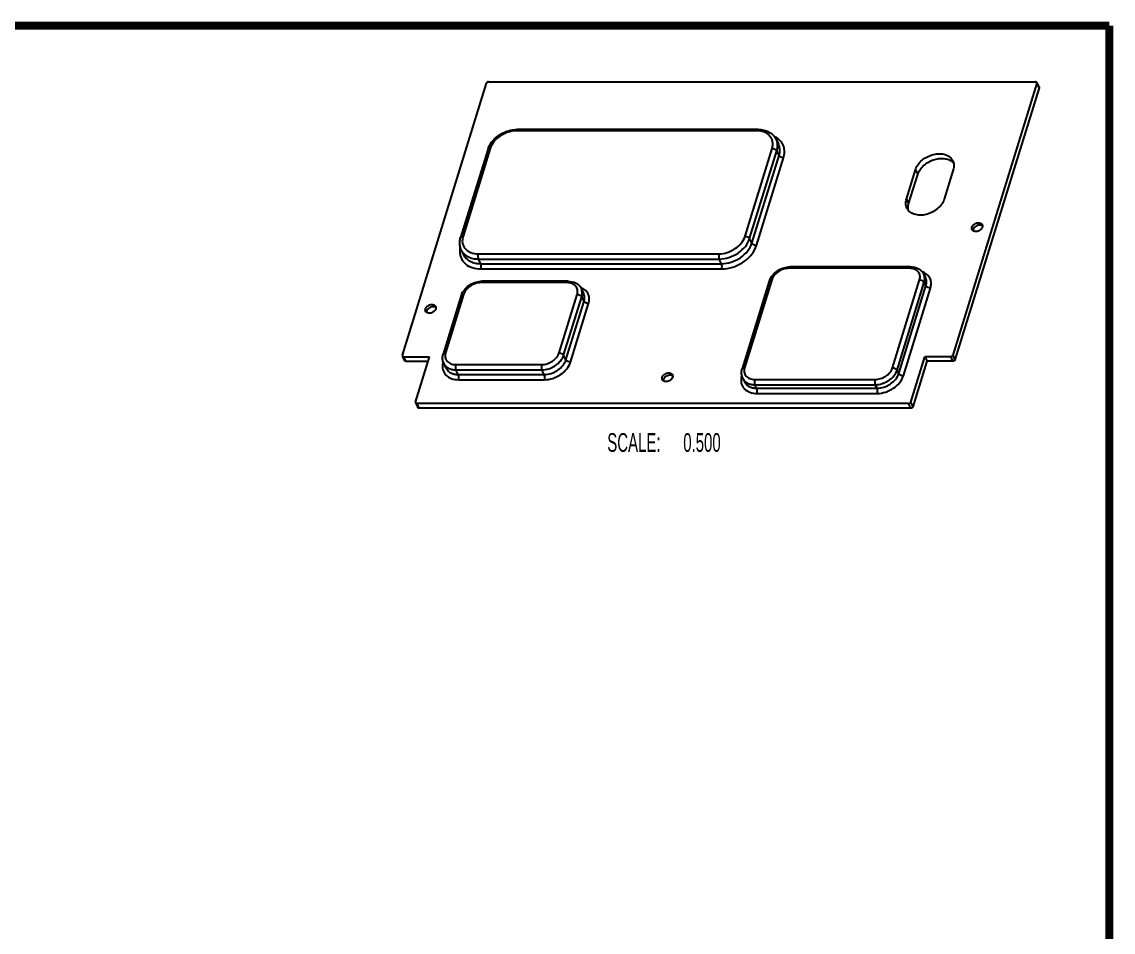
# Model space of a CAD drawing. Header units: millimetres. Extents: x -1 to 407, y -1 to 283.
# Drawn here: x 260.4 to 406.5, y 160.6 to 282.5 of the extents above; entities that cross this region are included whole.
import ezdxf
from ezdxf.enums import TextEntityAlignment as Align

# ---------------------------------------------------------------- set-up
doc = ezdxf.new("R2010")
doc.units = ezdxf.units.MM
doc.header["$LTSCALE"] = 23.1
doc.layers.get('0').update_dxf_attribs({"linetype": 'CONTINUOUS'})
doc.layers.add('02___PRT_ALL_AXES', color=7, linetype='CONTINUOUS')
doc.styles.get("Standard").update_dxf_attribs({"font": 'txt', "width": 0.6})

msp = doc.modelspace()

# ---------------------------------------------------------------- linework, layer by layer
at = {"color": 7, "linetype": 'Continuous'}
for p, q in [((311.3417, 237.8808), (322.5978, 274.3056)), ((322.8886, 274.5014), (396.1129, 274.5014)), ((396.2827, 274.3056), (385.0266, 237.8808)), ((396.5877, 273.6839), (385.3317, 237.2592)), ((396.5819, 273.7941), (396.2769, 274.4157)), ((396.5877, 273.6839), (396.2827, 274.3056)), ((358.8141, 267.9113), (326.577, 267.9113)), ((358.9666, 268.1005), (326.7295, 268.1005)), ((361.3825, 266.7924), (361.6875, 266.1708)), ((322.7624, 265.3982), (319.1314, 253.6483)), ((323.0876, 265.5614), (319.4566, 253.8114)), ((357.2201, 253.8114), (360.8511, 265.5614)), ((357.8332, 253.5006), (361.4642, 265.2505)), ((358.1382, 252.879), (361.7692, 264.6289)), ((361.7692, 264.6289), (361.4642, 265.2505)), ((358.7513, 252.5682), (362.3823, 264.3181)), ((378.8216, 258.7839), (380.0319, 262.7006)), ((379.1266, 258.1623), (380.3369, 262.079)), ((380.0319, 262.7006), (380.3369, 262.079)), ((385.0977, 262.7006), (383.8874, 258.7839)), ((378.8216, 258.7839), (379.1266, 258.1623)), ((358.1382, 252.879), (357.8332, 253.5006)), ((319.2303, 251.9587), (319.5353, 251.3371)), ((321.4936, 251.4615), (353.7307, 251.4615)), ((321.8301, 250.1374), (321.5251, 250.759)), ((321.5251, 250.759), (353.7622, 250.759)), ((321.8301, 250.1374), (354.0673, 250.1374)), ((354.0673, 250.1374), (353.7622, 250.759)), ((321.8616, 249.4349), (354.0987, 249.4349)), ((379.2336, 249.5201), (363.115, 249.5201)), ((379.3861, 249.7093), (363.2676, 249.7093)), ((381.1463, 248.744), (381.3751, 248.2778)), ((333.3827, 247.5958), (321.8694, 247.5958)), ((333.5352, 247.7849), (322.0219, 247.7849)), ((360.4636, 247.7902), (356.8326, 236.0403)), ((360.7888, 247.9534), (357.1578, 236.2035)), ((376.9606, 236.2035), (380.5916, 247.9534)), ((377.5737, 235.8927), (381.2046, 247.6426)), ((377.8024, 235.4265), (381.4334, 247.1764)), ((381.4334, 247.1764), (381.2046, 247.6426)), ((319.218, 245.8659), (316.7973, 238.0326)), ((319.5432, 246.0291), (317.1225, 238.1958)), ((332.32, 238.1958), (334.7407, 246.0291)), ((332.933, 237.885), (335.3537, 245.7183)), ((335.2954, 246.8196), (335.6004, 246.198)), ((335.6588, 245.0967), (335.3537, 245.7183)), ((378.4155, 235.1157), (382.0465, 246.8656)), ((333.2381, 237.2634), (335.6588, 245.0967)), ((333.8511, 236.9526), (336.2718, 244.7859)), ((311.6526, 237.1491), (311.3476, 237.7707)), ((311.8165, 237.0634), (311.5115, 237.685)), ((311.5115, 237.685), (314.9655, 237.685)), ((311.8165, 237.0634), (314.7734, 237.0634)), ((313.0894, 231.6142), (314.9655, 237.685)), ((316.8728, 236.7837), (317.1778, 236.1621)), ((333.2381, 237.2634), (332.933, 237.885)), ((379.4058, 231.6142), (381.2819, 237.685)), ((379.7109, 230.9926), (381.5869, 237.0634)), ((384.7358, 237.685), (381.2819, 237.685)), ((381.2819, 237.685), (381.5869, 237.0634)), ((385.0409, 237.0634), (381.5869, 237.0634)), ((384.7358, 237.685), (385.0409, 237.0634)), ((385.0266, 237.8808), (385.3317, 237.2592)), ((318.4805, 236.6292), (329.9937, 236.6292)), ((318.817, 235.3051), (318.512, 235.9267)), ((318.512, 235.9267), (330.0252, 235.9267)), ((318.817, 235.3051), (330.3303, 235.3051)), ((330.3303, 235.3051), (330.0252, 235.9267)), ((377.8024, 235.4265), (377.5737, 235.8927)), ((318.8485, 234.6026), (330.3618, 234.6026)), ((356.7841, 235.1596), (356.7706, 235.1157)), ((356.9081, 234.7914), (357.1369, 234.3252)), ((358.5158, 234.6369), (374.6343, 234.6369)), ((358.5473, 233.9344), (374.6658, 233.9344)), ((358.776, 233.4682), (358.5473, 233.9344)), ((374.8946, 233.4682), (374.6658, 233.9344)), ((358.776, 233.4682), (374.8946, 233.4682)), ((358.8075, 232.7657), (374.9261, 232.7657)), ((313.0953, 231.5041), (313.4003, 230.8825)), ((313.2592, 231.4184), (313.5642, 230.7968)), ((379.1151, 231.4184), (313.2592, 231.4184)), ((379.4201, 230.7968), (379.1151, 231.4184)), ((379.7109, 230.9926), (379.4058, 231.6142)), ((379.4201, 230.7968), (313.5642, 230.7968))]:
    msp.add_line(p, q, dxfattribs=at)
at = {"color": 7, "linetype": 'Continuous', "const_width": 1.0331}
for points in [[(405.9954, 281.9972), (0, 281.9972)], [(405.9954, 0), (405.9954, 281.9972)]]:
    msp.add_lwpolyline(points, dxfattribs=at)
at = {"color": 7, "linetype": 'Continuous'}
for centre, radius, start, end in [((325.5298, 264.5408), 2.8971, 157.321352, 162.787296), ((383.8867, 262.4989), 1.6646, 51.407803, 54.362498), ((388.7192, 254.8161), 0.4701, 51.294622, 59.993086), ((321.5336, 251.7681), 2.5132, 174.939491, 177.576404), ((321.1627, 252.8898), 2.1466, 188.831677, 191.008148), ((334.4205, 244.8914), 2.2211, 65.849157, 69.214439), ((362.4976, 247.1588), 2.1298, 155.18705, 162.753875), ((321.252, 245.2345), 2.1298, 155.18705, 162.753875), ((334.4518, 244.9627), 2.1432, 64.926713, 65.834244), ((315.544, 243.8802), 0.4701, 51.294622, 59.993086), ((318.9255, 236.2986), 2.2128, 162.809309, 166.941596), ((318.2605, 237.4643), 1.5456, 199.452731, 206.128494), ((347.2414, 234.7206), 0.4701, 51.294622, 59.993086), ((356.7707, 235.766), 0.6503, 269.989802, 272.542895), ((358.3287, 235.4821), 1.5801, 191.148935, 193.146762), ((358.3087, 235.4772), 1.5595, 193.139141, 206.088451)]:
    msp.add_arc(centre, radius, start, end, dxfattribs=at)
for points, knots in [([(322.8886, 274.5014), (322.8255, 274.5014), (322.7029, 274.4612), (322.6152, 274.3619), (322.5978, 274.3056)], [0, 0, 0, 0, 0.51698181, 1, 1, 1, 1]), ([(396.2768, 274.4157), (396.2637, 274.4424), (396.2133, 274.4898), (396.1474, 274.5014), (396.1129, 274.5014)], [0, 0, 0, 0, 0.46351325, 1, 1, 1, 1]), ([(396.2827, 274.3056), (396.2856, 274.315), (396.2939, 274.3513), (396.2889, 274.3912), (396.2768, 274.4157)], [0, 0, 0, 0, 0.26614349, 1, 1, 1, 1]), ([(396.5819, 273.7941), (396.5859, 273.786), (396.5989, 273.7508), (396.5961, 273.711), (396.5877, 273.6839)], [0, 0, 0, 0, 0.24116628, 1, 1, 1, 1]), ([(322.8567, 265.6579), (323.0035, 266.01), (323.4464, 266.6818), (324.2234, 267.3243), (324.9491, 267.7143), (325.7152, 268.0026), (326.3277, 268.1005), (326.7295, 268.1005)], [0, 0, 0, 0, 0.23772245, 0.49084414, 0.62043765, 0.7496351, 1, 1, 1, 1]), ([(326.577, 267.9113), (326.2013, 267.9113), (325.6272, 267.8131), (324.9129, 267.527), (323.9614, 266.9839), (323.2966, 266.2378), (323.0876, 265.5614)], [0, 0, 0, 0, 0.25472626, 0.38728221, 0.51995062, 1, 1, 1, 1]), ([(326.577, 267.9113), (326.5854, 267.9385), (326.6042, 267.9875), (326.645, 268.06), (326.6968, 268.1005), (326.7295, 268.1005)], [0, 0, 0, 0, 0.33541062, 0.61325162, 1, 1, 1, 1]), ([(358.8141, 267.9113), (358.8225, 267.9385), (358.8413, 267.9875), (358.8821, 268.06), (358.9339, 268.1005), (358.9666, 268.1005)], [0, 0, 0, 0, 0.33541062, 0.61325162, 1, 1, 1, 1]), ([(360.8511, 265.5614), (360.9399, 265.8486), (360.986, 266.3118), (360.8067, 266.8751), (360.5669, 267.2394), (360.2301, 267.5352), (359.6575, 267.8331), (359.1535, 267.9113), (358.8141, 267.9113)], [0, 0, 0, 0, 0.24531235, 0.36132088, 0.4771684, 0.59675233, 0.72309253, 1, 1, 1, 1]), ([(358.9666, 268.1005), (359.2239, 268.1005), (359.7275, 268.0489), (360.4269, 267.7983), (361.0069, 267.3792), (361.2822, 266.9969), (361.3825, 266.7924)], [0, 0, 0, 0, 0.26731888, 0.52085664, 0.76340474, 1, 1, 1, 1]), ([(361.4962, 266.9594), (361.469, 266.9771), (361.3571, 267.0471), (361.24, 267.1085), (361.1497, 267.1501)], [0, 0, 0, 0, 0.2464702, 1, 1, 1, 1]), ([(361.4642, 265.2505), (361.5442, 265.5097), (361.6243, 266.0402), (361.4939, 266.5653), (361.3825, 266.7924)], [0, 0, 0, 0, 0.51743032, 1, 1, 1, 1]), ([(362.3823, 264.3181), (362.4597, 264.5689), (362.548, 265.0779), (362.437, 265.8327), (362.0787, 266.492), (361.7047, 266.8234), (361.4962, 266.9594)], [0, 0, 0, 0, 0.2630349, 0.50938932, 0.750571, 1, 1, 1, 1]), ([(361.7692, 264.6289), (361.8493, 264.8881), (361.9293, 265.4186), (361.7989, 265.9437), (361.6875, 266.1708)], [0, 0, 0, 0, 0.51743032, 1, 1, 1, 1]), ([(323.0876, 265.5614), (323.0485, 265.5614), (322.9748, 265.5551), (322.8757, 265.524), (322.8002, 265.4723), (322.7701, 265.4231), (322.7624, 265.3982)], [0, 0, 0, 0, 0.30350292, 0.57004798, 0.79780325, 1, 1, 1, 1]), ([(360.8511, 265.5614), (360.9782, 265.5614), (361.1683, 265.5125), (361.3684, 265.3825), (361.442, 265.2958), (361.4642, 265.2505)], [0, 0, 0, 0, 0.53502479, 0.78780443, 1, 1, 1, 1]), ([(362.3823, 264.3181), (362.2551, 264.3181), (362.0651, 264.367), (361.865, 264.497), (361.7914, 264.5837), (361.7692, 264.6289)], [0, 0, 0, 0, 0.5350248, 0.78780443, 1, 1, 1, 1]), ([(380.0319, 262.7006), (380.1853, 263.1971), (380.7092, 263.8839), (381.6282, 264.4864), (382.4356, 264.789), (383.2567, 264.8904), (384.019, 264.7795), (384.6512, 264.4564), (384.9402, 264.1022), (385.0336, 263.912)], [0, 0, 0, 0, 0.25133908, 0.3906688, 0.53040745, 0.66406716, 0.7868545, 0.89754399, 1, 1, 1, 1]), ([(380.3369, 262.079), (380.3998, 262.2825), (380.5958, 262.6876), (381.0383, 263.2202), (381.6097, 263.6706), (382.2699, 264.0074), (382.9732, 264.2076), (383.6712, 264.2565), (384.3158, 264.1494), (384.6959, 263.967), (384.8566, 263.8518)], [0, 0, 0, 0, 0.11659928, 0.24284784, 0.3760566, 0.5120081, 0.64596787, 0.77358254, 0.89183056, 1, 1, 1, 1]), ([(384.925, 263.8), (384.9452, 263.7839), (385.0235, 263.7183), (385.0955, 263.6452), (385.1446, 263.5869)], [0, 0, 0, 0, 0.25323151, 1, 1, 1, 1]), ([(385.0336, 263.912), (385.1211, 263.7336), (385.2236, 263.321), (385.1606, 262.9042), (385.0977, 262.7006)], [0, 0, 0, 0, 0.48256255, 1, 1, 1, 1]), ([(378.8857, 257.5725), (378.7982, 257.7509), (378.6957, 258.1635), (378.7586, 258.5803), (378.8216, 258.7839)], [0, 0, 0, 0, 0.48256255, 1, 1, 1, 1]), ([(383.8874, 258.7839), (383.7339, 258.2874), (383.2101, 257.6006), (382.2911, 256.9981), (381.4837, 256.6955), (380.6625, 256.5941), (379.9003, 256.705), (379.2681, 257.0281), (378.979, 257.3823), (378.8857, 257.5725)], [0, 0, 0, 0, 0.25133908, 0.3906688, 0.53040745, 0.66406716, 0.7868545, 0.89754399, 1, 1, 1, 1]), ([(379.0765, 257.2784), (379.0455, 257.4194), (379.0243, 257.7206), (379.0814, 258.016), (379.1266, 258.1623)], [0, 0, 0, 0, 0.48525027, 1, 1, 1, 1]), ([(387.7609, 254.7143), (387.757, 254.7016), (387.7435, 254.6517), (387.7372, 254.5997), (387.7375, 254.5614)], [0, 0, 0, 0, 0.25743018, 1, 1, 1, 1]), ([(388.7505, 255.2929), (388.6509, 255.3086), (388.4365, 255.2962), (388.057, 255.1485), (387.8192, 254.9031), (387.7609, 254.7143)], [0, 0, 0, 0, 0.24810112, 0.51361316, 1, 1, 1, 1]), ([(388.9543, 255.2231), (388.9393, 255.2318), (388.8751, 255.2646), (388.8046, 255.2844), (388.7505, 255.2929)], [0, 0, 0, 0, 0.23987175, 1, 1, 1, 1]), ([(319.0416, 252.5602), (319.0139, 252.7384), (319.0031, 253.1086), (319.0765, 253.4706), (319.1314, 253.6483)], [0, 0, 0, 0, 0.49238293, 1, 1, 1, 1]), ([(319.4566, 253.8114), (319.4175, 253.8114), (319.3438, 253.8052), (319.2447, 253.7741), (319.1692, 253.7224), (319.1391, 253.6732), (319.1314, 253.6483)], [0, 0, 0, 0, 0.30350292, 0.57004798, 0.79780325, 1, 1, 1, 1]), ([(319.4566, 253.8114), (319.3679, 253.5242), (319.3217, 253.061), (319.501, 252.4977), (319.7408, 252.1334), (320.0776, 251.8376), (320.6502, 251.5397), (321.1543, 251.4615), (321.4936, 251.4615)], [0, 0, 0, 0, 0.24531235, 0.36132088, 0.4771684, 0.59675233, 0.72309253, 1, 1, 1, 1]), ([(353.7307, 251.4615), (354.1064, 251.4615), (354.6806, 251.5597), (355.3948, 251.8458), (356.3463, 252.3889), (357.0111, 253.135), (357.2201, 253.8114)], [0, 0, 0, 0, 0.25472626, 0.38728221, 0.51995062, 1, 1, 1, 1]), ([(353.7622, 250.759), (354.2005, 250.759), (355.0974, 250.9127), (356.3114, 251.5012), (357.289, 252.3731), (357.7157, 253.1204), (357.8332, 253.5006)], [0, 0, 0, 0, 0.25319598, 0.51615801, 0.77010249, 1, 1, 1, 1]), ([(354.0673, 250.1374), (354.5055, 250.1374), (355.4024, 250.2911), (356.6165, 250.8795), (357.594, 251.7515), (358.0207, 252.4988), (358.1382, 252.879)], [0, 0, 0, 0, 0.25319598, 0.51615801, 0.77010249, 1, 1, 1, 1]), ([(357.2201, 253.8114), (357.3472, 253.8114), (357.5373, 253.7626), (357.7374, 253.6326), (357.811, 253.5459), (357.8332, 253.5006)], [0, 0, 0, 0, 0.5350248, 0.78780443, 1, 1, 1, 1]), ([(358.7513, 252.5682), (358.6241, 252.5682), (358.4341, 252.6171), (358.234, 252.7471), (358.1604, 252.8338), (358.1382, 252.879)], [0, 0, 0, 0, 0.5350248, 0.78780443, 1, 1, 1, 1]), ([(319.0227, 251.8744), (319.0156, 251.7067), (319.0356, 251.3735), (319.1762, 250.8968), (319.423, 250.468), (319.8914, 249.9692), (320.7189, 249.5343), (321.4694, 249.4349), (321.8616, 249.4349)], [0, 0, 0, 0, 0.11973568, 0.2359664, 0.35155136, 0.46942359, 0.72017615, 1, 1, 1, 1]), ([(319.0835, 252.3334), (319.0772, 252.3047), (319.0539, 252.1911), (319.0379, 252.0761), (319.0302, 251.9898)], [0, 0, 0, 0, 0.25321703, 1, 1, 1, 1]), ([(319.2303, 251.9588), (319.3209, 251.774), (319.5743, 251.4253), (320.1166, 251.0411), (320.7857, 250.8072), (321.273, 250.759), (321.5251, 250.759)], [0, 0, 0, 0, 0.22685607, 0.46505079, 0.72204352, 1, 1, 1, 1]), ([(321.4936, 251.4615), (321.4572, 251.3436), (321.4415, 251.1535), (321.4688, 250.9171), (321.5021, 250.8059), (321.5251, 250.759)], [0, 0, 0, 0, 0.51848499, 0.78061137, 1, 1, 1, 1]), ([(353.7307, 251.4615), (353.6943, 251.3436), (353.6787, 251.1535), (353.7059, 250.9171), (353.7392, 250.8059), (353.7622, 250.759)], [0, 0, 0, 0, 0.51848499, 0.78061137, 1, 1, 1, 1]), ([(354.0987, 249.4349), (354.5996, 249.4349), (355.6247, 249.6106), (357.0121, 250.2831), (358.1293, 251.2796), (358.617, 252.1337), (358.7513, 252.5682)], [0, 0, 0, 0, 0.25319387, 0.516158, 0.77010442, 1, 1, 1, 1]), ([(319.5353, 251.3371), (319.6259, 251.1524), (319.8794, 250.8036), (320.4216, 250.4195), (321.0907, 250.1856), (321.578, 250.1374), (321.8301, 250.1374)], [0, 0, 0, 0, 0.22685607, 0.46505079, 0.72204352, 1, 1, 1, 1]), ([(321.8616, 249.4349), (321.8981, 249.5528), (321.9137, 249.7429), (321.8864, 249.9793), (321.8531, 250.0905), (321.8301, 250.1374)], [0, 0, 0, 0, 0.51848499, 0.78061137, 1, 1, 1, 1]), ([(354.0987, 249.4349), (354.1352, 249.5528), (354.1508, 249.7429), (354.1236, 249.9793), (354.0903, 250.0905), (354.0673, 250.1374)], [0, 0, 0, 0, 0.51848499, 0.78061137, 1, 1, 1, 1]), ([(360.5645, 248.0526), (360.6759, 248.2943), (360.9945, 248.7515), (361.6504, 249.2768), (362.4275, 249.622), (362.9908, 249.7093), (363.2676, 249.7093)], [0, 0, 0, 0, 0.24032299, 0.49331236, 0.75017654, 1, 1, 1, 1]), ([(363.115, 249.5201), (362.8646, 249.5201), (362.3508, 249.4309), (361.4634, 249.0052), (360.9281, 248.4044), (360.7888, 247.9534)], [0, 0, 0, 0, 0.2549069, 0.51963029, 1, 1, 1, 1]), ([(363.115, 249.5201), (363.1234, 249.5472), (363.1422, 249.5962), (363.183, 249.6688), (363.2348, 249.7093), (363.2676, 249.7093)], [0, 0, 0, 0, 0.33541062, 0.61325162, 1, 1, 1, 1]), ([(379.2336, 249.5201), (379.242, 249.5472), (379.2608, 249.5962), (379.3016, 249.6688), (379.3534, 249.7093), (379.3861, 249.7093)], [0, 0, 0, 0, 0.33541062, 0.61325162, 1, 1, 1, 1]), ([(380.5916, 247.9534), (380.6508, 248.1449), (380.6816, 248.4538), (380.5619, 248.8292), (380.3458, 249.1583), (379.8916, 249.4551), (379.4598, 249.5201), (379.2336, 249.5201)], [0, 0, 0, 0, 0.24575803, 0.36195975, 0.47801662, 0.72258951, 1, 1, 1, 1]), ([(379.3861, 249.7093), (379.7467, 249.7093), (380.2966, 249.5962), (380.8695, 249.1775), (381.0721, 248.8952), (381.1463, 248.744)], [0, 0, 0, 0, 0.5146245, 0.75950811, 1, 1, 1, 1]), ([(381.2615, 248.919), (381.2364, 248.933), (381.1329, 248.9875), (381.0249, 249.0333), (380.9418, 249.063)], [0, 0, 0, 0, 0.24571176, 1, 1, 1, 1]), ([(381.2779, 248.2616), (381.2744, 248.304), (381.2533, 248.4699), (381.2013, 248.632), (381.1463, 248.744)], [0, 0, 0, 0, 0.25425034, 1, 1, 1, 1]), ([(382.0465, 246.8656), (382.1079, 247.0644), (382.1751, 247.4691), (382.0689, 248.0668), (381.7544, 248.5777), (381.4367, 248.8219), (381.2615, 248.919)], [0, 0, 0, 0, 0.26189175, 0.50674897, 0.74784775, 1, 1, 1, 1]), ([(319.3188, 246.1283), (319.4303, 246.37), (319.7489, 246.8272), (320.4048, 247.3524), (321.1818, 247.6977), (321.7452, 247.7849), (322.0219, 247.7849)], [0, 0, 0, 0, 0.24032299, 0.49331236, 0.75017654, 1, 1, 1, 1]), ([(321.8694, 247.5958), (321.619, 247.5958), (321.1052, 247.5066), (320.2178, 247.0809), (319.6825, 246.48), (319.5432, 246.0291)], [0, 0, 0, 0, 0.2549069, 0.51963029, 1, 1, 1, 1]), ([(321.8694, 247.5958), (321.8778, 247.6229), (321.8966, 247.6719), (321.9374, 247.7444), (321.9892, 247.785), (322.0219, 247.7849)], [0, 0, 0, 0, 0.33541062, 0.61325162, 1, 1, 1, 1]), ([(333.3827, 247.5958), (333.3911, 247.6229), (333.4099, 247.6719), (333.4506, 247.7444), (333.5025, 247.785), (333.5352, 247.7849)], [0, 0, 0, 0, 0.33541062, 0.61325162, 1, 1, 1, 1]), ([(334.7407, 246.0291), (334.7998, 246.2206), (334.8306, 246.5294), (334.711, 246.9049), (334.4948, 247.234), (334.0406, 247.5308), (333.6089, 247.5958), (333.3827, 247.5958)], [0, 0, 0, 0, 0.24575803, 0.36195975, 0.47801662, 0.72258951, 1, 1, 1, 1]), ([(333.5352, 247.7849), (333.8958, 247.7849), (334.4457, 247.6719), (335.0186, 247.2532), (335.2212, 246.9709), (335.2954, 246.8196)], [0, 0, 0, 0, 0.5146245, 0.75950811, 1, 1, 1, 1]), ([(360.7888, 247.9534), (360.7497, 247.9534), (360.676, 247.9472), (360.5769, 247.9161), (360.5013, 247.8644), (360.4713, 247.8151), (360.4636, 247.7902)], [0, 0, 0, 0, 0.30350292, 0.57004798, 0.79780325, 1, 1, 1, 1]), ([(380.5916, 247.9534), (380.7187, 247.9534), (380.9088, 247.9046), (381.1088, 247.7746), (381.1824, 247.6879), (381.2046, 247.6426)], [0, 0, 0, 0, 0.53502479, 0.78780443, 1, 1, 1, 1]), ([(381.2046, 247.6426), (381.2206, 247.6943), (381.2736, 247.8959), (381.2906, 248.1078), (381.2779, 248.2616)], [0, 0, 0, 0, 0.2595241, 1, 1, 1, 1]), ([(381.4334, 247.1764), (381.4906, 247.3615), (381.5478, 247.7404), (381.4547, 248.1156), (381.3751, 248.2778)], [0, 0, 0, 0, 0.51743737, 1, 1, 1, 1]), ([(382.0465, 246.8656), (381.9194, 246.8656), (381.7293, 246.9144), (381.5292, 247.0444), (381.4556, 247.1312), (381.4334, 247.1764)], [0, 0, 0, 0, 0.5350248, 0.78780444, 1, 1, 1, 1]), ([(319.5432, 246.0291), (319.5041, 246.0291), (319.4303, 246.0228), (319.3313, 245.9918), (319.2557, 245.94), (319.2257, 245.8908), (319.218, 245.8659)], [0, 0, 0, 0, 0.30350292, 0.57004798, 0.79780325, 1, 1, 1, 1]), ([(334.7407, 246.0291), (334.8678, 246.0291), (335.0579, 245.9803), (335.2579, 245.8503), (335.3315, 245.7636), (335.3537, 245.7183)], [0, 0, 0, 0, 0.53502479, 0.78780443, 1, 1, 1, 1]), ([(335.3537, 245.7183), (335.4109, 245.9034), (335.4681, 246.2823), (335.375, 246.6574), (335.2954, 246.8196)], [0, 0, 0, 0, 0.51743737, 1, 1, 1, 1]), ([(336.2718, 244.7859), (336.3365, 244.9953), (336.4044, 245.4229), (336.2731, 246.0515), (335.91, 246.5761), (335.5544, 246.813), (335.3601, 246.904)], [0, 0, 0, 0, 0.26055428, 0.50383134, 0.74495599, 1, 1, 1, 1]), ([(335.6588, 245.0967), (335.716, 245.2818), (335.7731, 245.6607), (335.68, 246.0358), (335.6004, 246.198)], [0, 0, 0, 0, 0.51743737, 1, 1, 1, 1]), ([(315.5752, 244.357), (315.4757, 244.3727), (315.2612, 244.3603), (314.8818, 244.2126), (314.644, 243.9672), (314.5857, 243.7785)], [0, 0, 0, 0, 0.24810112, 0.51361316, 1, 1, 1, 1]), ([(315.7791, 244.2873), (315.7641, 244.2959), (315.6999, 244.3287), (315.6293, 244.3485), (315.5752, 244.357)], [0, 0, 0, 0, 0.23987175, 1, 1, 1, 1]), ([(336.2718, 244.7859), (336.1447, 244.7859), (335.9546, 244.8347), (335.7546, 244.9647), (335.681, 245.0514), (335.6588, 245.0967)], [0, 0, 0, 0, 0.5350248, 0.78780444, 1, 1, 1, 1]), ([(314.5857, 243.7785), (314.5817, 243.7657), (314.5682, 243.7158), (314.562, 243.6639), (314.5623, 243.6255)], [0, 0, 0, 0, 0.25743018, 1, 1, 1, 1]), ([(317.1225, 238.1958), (317.0834, 238.1958), (317.0097, 238.1896), (316.9106, 238.1585), (316.835, 238.1068), (316.805, 238.0575), (316.7973, 238.0326)], [0, 0, 0, 0, 0.30350292, 0.57004797, 0.79780325, 1, 1, 1, 1]), ([(317.1225, 238.1958), (317.0633, 238.0043), (317.0325, 237.6955), (317.1521, 237.32), (317.3683, 236.9909), (317.8225, 236.6941), (318.2543, 236.6292), (318.4805, 236.6292)], [0, 0, 0, 0, 0.24575803, 0.36195975, 0.47801662, 0.72258951, 1, 1, 1, 1]), ([(329.9937, 236.6292), (330.2442, 236.6292), (330.758, 236.7184), (331.6454, 237.144), (332.1806, 237.7449), (332.32, 238.1958)], [0, 0, 0, 0, 0.2549069, 0.51963029, 1, 1, 1, 1]), ([(332.32, 238.1958), (332.4471, 238.1958), (332.6372, 238.147), (332.8373, 238.017), (332.9108, 237.9303), (332.933, 237.885)], [0, 0, 0, 0, 0.5350248, 0.78780443, 1, 1, 1, 1]), ([(311.3417, 237.8808), (311.3388, 237.8714), (311.3305, 237.8351), (311.3355, 237.7952), (311.3476, 237.7707)], [0, 0, 0, 0, 0.26614349, 1, 1, 1, 1]), ([(311.3476, 237.7707), (311.3607, 237.744), (311.4111, 237.6966), (311.4771, 237.685), (311.5115, 237.685)], [0, 0, 0, 0, 0.46351325, 1, 1, 1, 1]), ([(311.8165, 237.0634), (311.7821, 237.0634), (311.7162, 237.075), (311.6657, 237.1224), (311.6526, 237.1491)], [0, 0, 0, 0, 0.53648675, 1, 1, 1, 1]), ([(316.8031, 236.9496), (316.743, 237.1196), (316.6822, 237.4885), (316.7426, 237.8555), (316.7973, 238.0326)], [0, 0, 0, 0, 0.49308823, 1, 1, 1, 1]), ([(316.7699, 236.7986), (316.7369, 236.656), (316.7006, 236.3698), (316.7481, 235.9468), (316.8988, 235.5586), (317.2345, 235.1012), (317.8996, 234.6931), (318.5223, 234.6026), (318.8485, 234.6026)], [0, 0, 0, 0, 0.12479479, 0.24353589, 0.35928343, 0.47568256, 0.72194579, 1, 1, 1, 1]), ([(316.8728, 236.7837), (316.9376, 236.6518), (317.1186, 236.4026), (317.5059, 236.1282), (317.9838, 235.9612), (318.3319, 235.9267), (318.512, 235.9267)], [0, 0, 0, 0, 0.2268631, 0.46503881, 0.72207278, 1, 1, 1, 1]), ([(330.0252, 235.9267), (330.3383, 235.9267), (330.8168, 236.0086), (331.412, 236.247), (332.2049, 236.6995), (332.7589, 237.3213), (332.933, 237.885)], [0, 0, 0, 0, 0.2547419, 0.38727931, 0.51995043, 1, 1, 1, 1]), ([(330.3303, 235.3051), (330.6433, 235.3051), (331.1218, 235.3869), (331.717, 235.6253), (332.5099, 236.0779), (333.0639, 236.6997), (333.2381, 237.2634)], [0, 0, 0, 0, 0.2547419, 0.38727931, 0.51995043, 1, 1, 1, 1]), ([(330.3618, 234.6026), (330.7374, 234.6026), (331.3116, 234.7008), (332.0259, 234.9869), (332.9773, 235.53), (333.6421, 236.2762), (333.8511, 236.9526)], [0, 0, 0, 0, 0.25472625, 0.38728222, 0.51995063, 1, 1, 1, 1]), ([(333.8511, 236.9526), (333.724, 236.9526), (333.5339, 237.0014), (333.3339, 237.1314), (333.2603, 237.2182), (333.2381, 237.2634)], [0, 0, 0, 0, 0.5350248, 0.78780443, 1, 1, 1, 1]), ([(384.7358, 237.685), (384.799, 237.685), (384.9215, 237.7252), (385.0092, 237.8245), (385.0266, 237.8808)], [0, 0, 0, 0, 0.51698181, 1, 1, 1, 1]), ([(385.3317, 237.2592), (385.3142, 237.2029), (385.2266, 237.1036), (385.104, 237.0634), (385.0409, 237.0634)], [0, 0, 0, 0, 0.48301819, 1, 1, 1, 1]), ([(317.1779, 236.1621), (317.2426, 236.0302), (317.4236, 235.781), (317.8109, 235.5066), (318.2889, 235.3396), (318.637, 235.3051), (318.817, 235.3051)], [0, 0, 0, 0, 0.2268631, 0.46503881, 0.72207278, 1, 1, 1, 1]), ([(318.4805, 236.6292), (318.444, 236.5113), (318.4284, 236.3212), (318.4557, 236.0848), (318.489, 235.9736), (318.512, 235.9267)], [0, 0, 0, 0, 0.51848499, 0.78061137, 1, 1, 1, 1]), ([(318.8485, 234.6026), (318.8849, 234.7205), (318.9006, 234.9106), (318.8733, 235.147), (318.84, 235.2582), (318.817, 235.3051)], [0, 0, 0, 0, 0.51848499, 0.78061137, 1, 1, 1, 1]), ([(329.9937, 236.6292), (329.9573, 236.5113), (329.9417, 236.3212), (329.9689, 236.0848), (330.0022, 235.9736), (330.0252, 235.9267)], [0, 0, 0, 0, 0.51848499, 0.78061137, 1, 1, 1, 1]), ([(330.3618, 234.6026), (330.3982, 234.7205), (330.4138, 234.9106), (330.3866, 235.147), (330.3533, 235.2582), (330.3303, 235.3051)], [0, 0, 0, 0, 0.518485, 0.78061137, 1, 1, 1, 1]), ([(356.7784, 235.1765), (356.7507, 235.3174), (356.7333, 235.6114), (356.7892, 235.8998), (356.8326, 236.0403)], [0, 0, 0, 0, 0.49386612, 1, 1, 1, 1]), ([(357.1578, 236.2035), (357.1187, 236.2035), (357.045, 236.1973), (356.9459, 236.1662), (356.8703, 236.1145), (356.8403, 236.0652), (356.8326, 236.0403)], [0, 0, 0, 0, 0.30350292, 0.57004797, 0.79780325, 1, 1, 1, 1]), ([(357.1578, 236.2035), (357.0986, 236.012), (357.0678, 235.7032), (357.1874, 235.3277), (357.4036, 234.9986), (357.8578, 234.7018), (358.2895, 234.6369), (358.5158, 234.6369)], [0, 0, 0, 0, 0.24575803, 0.36195975, 0.47801662, 0.72258951, 1, 1, 1, 1]), ([(374.6343, 234.6369), (374.8848, 234.6369), (375.3986, 234.7261), (376.286, 235.1517), (376.8212, 235.7526), (376.9606, 236.2035)], [0, 0, 0, 0, 0.2549069, 0.51963029, 1, 1, 1, 1]), ([(374.6658, 233.9344), (374.9789, 233.9344), (375.4574, 234.0162), (376.0526, 234.2547), (376.8455, 234.7072), (377.3995, 235.329), (377.5737, 235.8927)], [0, 0, 0, 0, 0.2547419, 0.38727931, 0.51995043, 1, 1, 1, 1]), ([(374.8946, 233.4682), (375.2077, 233.4682), (375.6862, 233.55), (376.2814, 233.7884), (377.0743, 234.241), (377.6282, 234.8628), (377.8024, 235.4265)], [0, 0, 0, 0, 0.2547419, 0.38727931, 0.51995043, 1, 1, 1, 1]), ([(376.9606, 236.2035), (377.0877, 236.2035), (377.2778, 236.1547), (377.4779, 236.0247), (377.5514, 235.938), (377.5737, 235.8927)], [0, 0, 0, 0, 0.5350248, 0.78780443, 1, 1, 1, 1]), ([(378.4155, 235.1157), (378.2884, 235.1157), (378.0983, 235.1645), (377.8982, 235.2945), (377.8246, 235.3813), (377.8024, 235.4265)], [0, 0, 0, 0, 0.5350248, 0.78780443, 1, 1, 1, 1]), ([(346.2831, 234.6189), (346.2791, 234.6061), (346.2656, 234.5562), (346.2594, 234.5043), (346.2597, 234.4659)], [0, 0, 0, 0, 0.25743018, 1, 1, 1, 1]), ([(347.2726, 235.1974), (347.173, 235.2131), (346.9586, 235.2007), (346.5792, 235.053), (346.3414, 234.8077), (346.2831, 234.6189)], [0, 0, 0, 0, 0.24810112, 0.51361316, 1, 1, 1, 1]), ([(347.4764, 235.1277), (347.4615, 235.1363), (347.3972, 235.1691), (347.3267, 235.1889), (347.2726, 235.1974)], [0, 0, 0, 0, 0.23987175, 1, 1, 1, 1]), ([(356.7017, 234.8232), (356.6796, 234.6866), (356.6637, 234.4134), (356.735, 234.0147), (356.9003, 233.6517), (357.2438, 233.2262), (357.893, 232.8501), (358.4933, 232.7657), (358.8075, 232.7657)], [0, 0, 0, 0, 0.12282157, 0.24050272, 0.35611497, 0.4730494, 0.7211092, 1, 1, 1, 1]), ([(356.7706, 235.1157), (356.763, 235.0914), (356.7351, 234.9952), (356.7136, 234.897), (356.7017, 234.8232)], [0, 0, 0, 0, 0.25364909, 1, 1, 1, 1]), ([(356.9081, 234.7914), (356.9729, 234.6595), (357.1539, 234.4103), (357.5412, 234.1359), (358.0191, 233.9689), (358.3672, 233.9344), (358.5473, 233.9344)], [0, 0, 0, 0, 0.2268631, 0.46503881, 0.72207278, 1, 1, 1, 1]), ([(357.1369, 234.3252), (357.2017, 234.1933), (357.3826, 233.9441), (357.77, 233.6697), (358.2479, 233.5027), (358.596, 233.4682), (358.776, 233.4682)], [0, 0, 0, 0, 0.2268631, 0.46503881, 0.72207278, 1, 1, 1, 1]), ([(358.5158, 234.6369), (358.4793, 234.519), (358.4637, 234.3289), (358.491, 234.0925), (358.5243, 233.9813), (358.5473, 233.9344)], [0, 0, 0, 0, 0.51848499, 0.78061137, 1, 1, 1, 1]), ([(374.6343, 234.6369), (374.5979, 234.519), (374.5823, 234.3289), (374.6095, 234.0925), (374.6428, 233.9813), (374.6658, 233.9344)], [0, 0, 0, 0, 0.51848499, 0.78061137, 1, 1, 1, 1]), ([(374.9261, 232.7657), (375.3018, 232.7657), (375.8759, 232.8639), (376.5902, 233.15), (377.5416, 233.6931), (378.2065, 234.4393), (378.4155, 235.1157)], [0, 0, 0, 0, 0.25472625, 0.38728222, 0.51995063, 1, 1, 1, 1]), ([(358.8075, 232.7657), (358.844, 232.8836), (358.8596, 233.0737), (358.8323, 233.3101), (358.7991, 233.4213), (358.776, 233.4682)], [0, 0, 0, 0, 0.51848499, 0.78061137, 1, 1, 1, 1]), ([(374.9261, 232.7657), (374.9625, 232.8836), (374.9782, 233.0737), (374.9509, 233.3101), (374.9176, 233.4213), (374.8946, 233.4682)], [0, 0, 0, 0, 0.518485, 0.78061137, 1, 1, 1, 1]), ([(313.0894, 231.6142), (313.0865, 231.6048), (313.0782, 231.5685), (313.0832, 231.5286), (313.0953, 231.5041)], [0, 0, 0, 0, 0.26614349, 1, 1, 1, 1]), ([(313.0953, 231.5041), (313.1084, 231.4774), (313.1589, 231.43), (313.2248, 231.4184), (313.2592, 231.4184)], [0, 0, 0, 0, 0.46351325, 1, 1, 1, 1]), ([(313.5642, 230.7968), (313.5298, 230.7968), (313.4639, 230.8084), (313.4134, 230.8558), (313.4003, 230.8825)], [0, 0, 0, 0, 0.53648675, 1, 1, 1, 1]), ([(379.1151, 231.4184), (379.1782, 231.4184), (379.3008, 231.4586), (379.3884, 231.5579), (379.4058, 231.6142)], [0, 0, 0, 0, 0.51698181, 1, 1, 1, 1]), ([(379.7109, 230.9926), (379.6935, 230.9363), (379.6058, 230.837), (379.4832, 230.7968), (379.4201, 230.7968)], [0, 0, 0, 0, 0.48301819, 1, 1, 1, 1])]:
    msp.add_open_spline(points, degree=3, knots=knots, dxfattribs=at)
msp.add_open_spline([(319.2303, 251.9587), (319.1495, 252.1232), (319.0906, 252.3001), (319.0556, 252.4799)], degree=3, dxfattribs=at)
at = {"layer": '02___PRT_ALL_AXES', "color": 7, "linetype": 'Continuous'}
for points, knots in [([(387.626, 254.6944), (387.6021, 254.7431), (387.5741, 254.8558), (387.5912, 254.9696), (387.6084, 255.0251)], [0, 0, 0, 0, 0.48276793, 1, 1, 1, 1]), ([(387.6084, 255.0251), (387.6502, 255.1605), (387.8418, 255.4121), (388.1863, 255.5847), (388.4876, 255.6224), (388.6955, 255.5922), (388.8679, 255.5042), (388.9468, 255.4077), (388.9723, 255.3558)], [0, 0, 0, 0, 0.25180916, 0.529525, 0.6634332, 0.7864563, 0.89736438, 1, 1, 1, 1]), ([(388.99, 255.0251), (388.9481, 254.8897), (388.7566, 254.6381), (388.4121, 254.4656), (388.1108, 254.4279), (387.9029, 254.4581), (387.7305, 254.5461), (387.6515, 254.6426), (387.626, 254.6944)], [0, 0, 0, 0, 0.25180916, 0.529525, 0.6634332, 0.7864563, 0.89736438, 1, 1, 1, 1]), ([(388.9723, 255.3558), (388.9963, 255.3071), (389.0243, 255.1945), (389.0071, 255.0807), (388.99, 255.0251)], [0, 0, 0, 0, 0.48276793, 1, 1, 1, 1]), ([(314.4508, 243.7586), (314.4269, 243.8073), (314.3989, 243.9199), (314.416, 244.0337), (314.4332, 244.0893)], [0, 0, 0, 0, 0.48276793, 1, 1, 1, 1]), ([(314.4332, 244.0893), (314.475, 244.2247), (314.6665, 244.4763), (315.011, 244.6488), (315.3124, 244.6865), (315.5203, 244.6563), (315.6927, 244.5683), (315.7716, 244.4718), (315.7971, 244.42)], [0, 0, 0, 0, 0.25180916, 0.529525, 0.6634332, 0.7864563, 0.89736438, 1, 1, 1, 1]), ([(315.8147, 244.0893), (315.7729, 243.9539), (315.5814, 243.7022), (315.2369, 243.5297), (314.9355, 243.492), (314.7276, 243.5222), (314.5552, 243.6102), (314.4763, 243.7067), (314.4508, 243.7586)], [0, 0, 0, 0, 0.25180916, 0.529525, 0.6634332, 0.7864563, 0.89736438, 1, 1, 1, 1]), ([(315.7971, 244.42), (315.8211, 244.3713), (315.849, 244.2586), (315.8319, 244.1448), (315.8147, 244.0893)], [0, 0, 0, 0, 0.48276793, 1, 1, 1, 1]), ([(346.1305, 234.9297), (346.1724, 235.0651), (346.3639, 235.3167), (346.7084, 235.4892), (347.0097, 235.5269), (347.2176, 235.4967), (347.39, 235.4087), (347.469, 235.3122), (347.4945, 235.2604)], [0, 0, 0, 0, 0.25180916, 0.529525, 0.6634332, 0.7864563, 0.89736438, 1, 1, 1, 1]), ([(346.1482, 234.599), (346.1242, 234.6477), (346.0962, 234.7603), (346.1134, 234.8741), (346.1305, 234.9297)], [0, 0, 0, 0, 0.48276793, 1, 1, 1, 1]), ([(347.5121, 234.9297), (347.4703, 234.7943), (347.2787, 234.5427), (346.9342, 234.3701), (346.6329, 234.3324), (346.425, 234.3626), (346.2526, 234.4506), (346.1737, 234.5471), (346.1482, 234.599)], [0, 0, 0, 0, 0.25180916, 0.529525, 0.6634332, 0.7864563, 0.89736438, 1, 1, 1, 1]), ([(347.4945, 235.2604), (347.5184, 235.2117), (347.5464, 235.099), (347.5293, 234.9852), (347.5121, 234.9297)], [0, 0, 0, 0, 0.48276793, 1, 1, 1, 1])]:
    msp.add_open_spline(points, degree=3, knots=knots, dxfattribs=at)

# ---------------------------------------------------------------- texts
at = {"color": 2, "linetype": 'Continuous', "width": 0.6}
for s, p in [('SCALE: ', (346.4647, 224.9468)), ('0.500', (353.9647, 224.9468))]:
    msp.add_text(s, height=2.5, dxfattribs=at).set_placement(p, align=Align.RIGHT)

doc.saveas('drawing.dxf')
